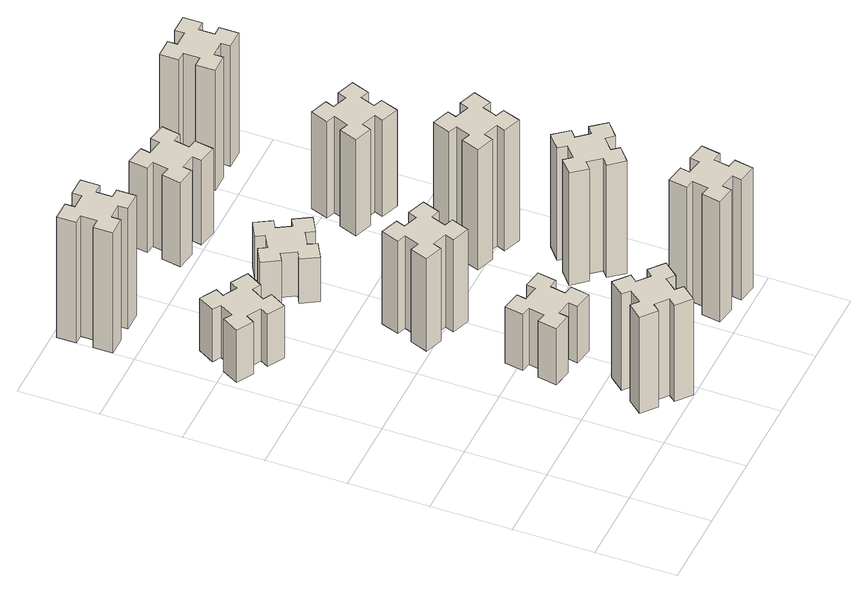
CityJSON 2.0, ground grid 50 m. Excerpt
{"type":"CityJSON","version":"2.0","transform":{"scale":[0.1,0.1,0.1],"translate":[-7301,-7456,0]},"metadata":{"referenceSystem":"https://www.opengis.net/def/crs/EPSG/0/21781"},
"CityObjects":{
"building1":{"type":"Building","attributes":{"class":"1000","function":"1000","usage":"1000","yearOfConstruction":2016,"roofType":"1000","measuredHeight":72,"storeysAboveGround":30,"storeysBelowGround":0},"geometry":[{"type":"Solid","lod":"1","boundaries":[[[[0,1,2,3,4,5,6,7,8,9,10,11,12,13,14,15,16,17,18,19]],[[17,16,20,21]],[[16,15,22,20]],[[15,14,23,22]],[[14,13,24,23]],[[13,12,25,24]],[[12,11,26,25]],[[11,10,27,26]],[[10,9,28,27]],[[9,8,29,28]],[[8,7,30,29]],[[7,6,31,30]],[[6,5,32,31]],[[5,4,33,32]],[[4,3,34,33]],[[3,2,35,34]],[[2,1,36,35]],[[1,0,37,36]],[[0,19,38,37]],[[19,18,39,38]],[[18,17,21,39]],[[24,25,26,27,28,29,30,31,32,33,34,35,36,37,38,39,21,20,22,23]]]]}]},
"building2":{"type":"Building","attributes":{"class":"1000","function":"1000","usage":"1000","yearOfConstruction":2016,"roofType":"1000","measuredHeight":39,"storeysAboveGround":30,"storeysBelowGround":0},"geometry":[{"type":"Solid","lod":"1","boundaries":[[[[40,41,42,43,44,45,46,47,48,49,50,51,52,53,54,55,56,57,58,59]],[[57,56,60,61]],[[56,55,62,60]],[[55,54,63,62]],[[54,53,64,63]],[[53,52,65,64]],[[52,51,66,65]],[[51,50,67,66]],[[50,49,68,67]],[[49,48,69,68]],[[48,47,70,69]],[[47,46,71,70]],[[46,45,72,71]],[[45,44,73,72]],[[44,43,74,73]],[[43,42,75,74]],[[42,41,76,75]],[[41,40,77,76]],[[40,59,78,77]],[[59,58,79,78]],[[58,57,61,79]],[[64,65,66,67,68,69,70,71,72,73,74,75,76,77,78,79,61,60,62,63]]]]}]},
"building3":{"type":"Building","attributes":{"class":"1000","function":"1000","usage":"1000","yearOfConstruction":2016,"roofType":"1000","measuredHeight":90,"storeysAboveGround":30,"storeysBelowGround":0},"geometry":[{"type":"Solid","lod":"1","boundaries":[[[[80,81,82,83,84,85,86,87,88,89,90,91,92,93,94,95,96,97,98,99]],[[97,96,100,101]],[[96,95,102,100]],[[95,94,103,102]],[[94,93,104,103]],[[93,92,105,104]],[[92,91,106,105]],[[91,90,107,106]],[[90,89,108,107]],[[89,88,109,108]],[[88,87,110,109]],[[87,86,111,110]],[[86,85,112,111]],[[85,84,113,112]],[[84,83,114,113]],[[83,82,115,114]],[[82,81,116,115]],[[81,80,117,116]],[[80,99,118,117]],[[99,98,119,118]],[[98,97,101,119]],[[104,105,106,107,108,109,110,111,112,113,114,115,116,117,118,119,101,100,102,103]]]]}]},
"building4":{"type":"Building","attributes":{"class":"1000","function":"1000","usage":"1000","yearOfConstruction":2016,"roofType":"1000","measuredHeight":42,"storeysAboveGround":30,"storeysBelowGround":0},"geometry":[{"type":"Solid","lod":"1","boundaries":[[[[120,121,122,123,124,125,126,127,128,129,130,131,132,133,134,135,136,137,138,139]],[[137,136,140,141]],[[136,135,142,140]],[[135,134,143,142]],[[134,133,144,143]],[[133,132,145,144]],[[132,131,146,145]],[[131,130,147,146]],[[130,129,148,147]],[[129,128,149,148]],[[128,127,150,149]],[[127,126,151,150]],[[126,125,152,151]],[[125,124,153,152]],[[124,123,154,153]],[[123,122,155,154]],[[122,121,156,155]],[[121,120,157,156]],[[120,139,158,157]],[[139,138,159,158]],[[138,137,141,159]],[[144,145,146,147,148,149,150,151,152,153,154,155,156,157,158,159,141,140,142,143]]]]}]},
"building5":{"type":"Building","attributes":{"class":"1000","function":"1000","usage":"1000","yearOfConstruction":2016,"roofType":"1000","measuredHeight":69,"storeysAboveGround":30,"storeysBelowGround":0},"geometry":[{"type":"Solid","lod":"1","boundaries":[[[[160,161,162,163,164,165,166,167,168,169,170,171,172,173,174,175,176,177,178,179]],[[177,176,180,181]],[[176,175,182,180]],[[175,174,183,182]],[[174,173,184,183]],[[173,172,185,184]],[[172,171,186,185]],[[171,170,187,186]],[[170,169,188,187]],[[169,168,189,188]],[[168,167,190,189]],[[167,166,191,190]],[[166,165,192,191]],[[165,164,193,192]],[[164,163,194,193]],[[163,162,195,194]],[[162,161,196,195]],[[161,160,197,196]],[[160,179,198,197]],[[179,178,199,198]],[[178,177,181,199]],[[184,185,186,187,188,189,190,191,192,193,194,195,196,197,198,199,181,180,182,183]]]]}]},
"building6":{"type":"Building","attributes":{"class":"1000","function":"1000","usage":"1000","yearOfConstruction":2016,"roofType":"1000","measuredHeight":33,"storeysAboveGround":30,"storeysBelowGround":0},"geometry":[{"type":"Solid","lod":"1","boundaries":[[[[200,201,202,203,204,205,206,207,208,209,210,211,212,213,214,215,216,217,218,219]],[[217,216,220,221]],[[216,215,222,220]],[[215,214,223,222]],[[214,213,224,223]],[[213,212,225,224]],[[212,211,226,225]],[[211,210,227,226]],[[210,209,228,227]],[[209,208,229,228]],[[208,207,230,229]],[[207,206,231,230]],[[206,205,232,231]],[[205,204,233,232]],[[204,203,234,233]],[[203,202,235,234]],[[202,201,236,235]],[[201,200,237,236]],[[200,219,238,237]],[[219,218,239,238]],[[218,217,221,239]],[[224,225,226,227,228,229,230,231,232,233,234,235,236,237,238,239,221,220,222,223]]]]}]},
"building7":{"type":"Building","attributes":{"class":"1000","function":"1000","usage":"1000","yearOfConstruction":2016,"roofType":"1000","measuredHeight":90,"storeysAboveGround":30,"storeysBelowGround":0},"geometry":[{"type":"Solid","lod":"1","boundaries":[[[[240,241,242,243,244,245,246,247,248,249,250,251,252,253,254,255,256,257,258,259]],[[257,256,260,261]],[[256,255,262,260]],[[255,254,263,262]],[[254,253,264,263]],[[253,252,265,264]],[[252,251,266,265]],[[251,250,267,266]],[[250,249,268,267]],[[249,248,269,268]],[[248,247,270,269]],[[247,246,271,270]],[[246,245,272,271]],[[245,244,273,272]],[[244,243,274,273]],[[243,242,275,274]],[[242,241,276,275]],[[241,240,277,276]],[[240,259,278,277]],[[259,258,279,278]],[[258,257,261,279]],[[264,265,266,267,268,269,270,271,272,273,274,275,276,277,278,279,261,260,262,263]]]]}]},
"building8":{"type":"Building","attributes":{"class":"1000","function":"1000","usage":"1000","yearOfConstruction":2016,"roofType":"1000","measuredHeight":63,"storeysAboveGround":30,"storeysBelowGround":0},"geometry":[{"type":"Solid","lod":"1","boundaries":[[[[280,281,282,283,284,285,286,287,288,289,290,291,292,293,294,295,296,297,298,299]],[[297,296,300,301]],[[296,295,302,300]],[[295,294,303,302]],[[294,293,304,303]],[[293,292,305,304]],[[292,291,306,305]],[[291,290,307,306]],[[290,289,308,307]],[[289,288,309,308]],[[288,287,310,309]],[[287,286,311,310]],[[286,285,312,311]],[[285,284,313,312]],[[284,283,314,313]],[[283,282,315,314]],[[282,281,316,315]],[[281,280,317,316]],[[280,299,318,317]],[[299,298,319,318]],[[298,297,301,319]],[[304,305,306,307,308,309,310,311,312,313,314,315,316,317,318,319,301,300,302,303]]]]}]},
"building9":{"type":"Building","attributes":{"class":"1000","function":"1000","usage":"1000","yearOfConstruction":2016,"roofType":"1000","measuredHeight":84,"storeysAboveGround":30,"storeysBelowGround":0},"geometry":[{"type":"Solid","lod":"1","boundaries":[[[[320,321,322,323,324,325,326,327,328,329,330,331,332,333,334,335,336,337,338,339]],[[337,336,340,341]],[[336,335,342,340]],[[335,334,343,342]],[[334,333,344,343]],[[333,332,345,344]],[[332,331,346,345]],[[331,330,347,346]],[[330,329,348,347]],[[329,328,349,348]],[[328,327,350,349]],[[327,326,351,350]],[[326,325,352,351]],[[325,324,353,352]],[[324,323,354,353]],[[323,322,355,354]],[[322,321,356,355]],[[321,320,357,356]],[[320,339,358,357]],[[339,338,359,358]],[[338,337,341,359]],[[344,345,346,347,348,349,350,351,352,353,354,355,356,357,358,359,341,340,342,343]]]]}]},
"building10":{"type":"Building","attributes":{"class":"1000","function":"1000","usage":"1000","yearOfConstruction":2016,"roofType":"1000","measuredHeight":90,"storeysAboveGround":30,"storeysBelowGround":0},"geometry":[{"type":"Solid","lod":"1","boundaries":[[[[360,361,362,363,364,365,366,367,368,369,370,371,372,373,374,375,376,377,378,379]],[[377,376,380,381]],[[376,375,382,380]],[[375,374,383,382]],[[374,373,384,383]],[[373,372,385,384]],[[372,371,386,385]],[[371,370,387,386]],[[370,369,388,387]],[[369,368,389,388]],[[368,367,390,389]],[[367,366,391,390]],[[366,365,392,391]],[[365,364,393,392]],[[364,363,394,393]],[[363,362,395,394]],[[362,361,396,395]],[[361,360,397,396]],[[360,379,398,397]],[[379,378,399,398]],[[378,377,381,399]],[[384,385,386,387,388,389,390,391,392,393,394,395,396,397,398,399,381,380,382,383]]]]}]},
"building11":{"type":"Building","attributes":{"class":"1000","function":"1000","usage":"1000","yearOfConstruction":2016,"roofType":"1000","measuredHeight":72,"storeysAboveGround":30,"storeysBelowGround":0},"geometry":[{"type":"Solid","lod":"1","boundaries":[[[[400,401,402,403,404,405,406,407,408,409,410,411,412,413,414,415,416,417,418,419]],[[417,416,420,421]],[[416,415,422,420]],[[415,414,423,422]],[[414,413,424,423]],[[413,412,425,424]],[[412,411,426,425]],[[411,410,427,426]],[[410,409,428,427]],[[409,408,429,428]],[[408,407,430,429]],[[407,406,431,430]],[[406,405,432,431]],[[405,404,433,432]],[[404,403,434,433]],[[403,402,435,434]],[[402,401,436,435]],[[401,400,437,436]],[[400,419,438,437]],[[419,418,439,438]],[[418,417,421,439]],[[424,425,426,427,428,429,430,431,432,433,434,435,436,437,438,439,421,420,422,423]]]]}]},
"building12":{"type":"Building","attributes":{"class":"1000","function":"1000","usage":"1000","yearOfConstruction":2016,"roofType":"1000","measuredHeight":90,"storeysAboveGround":30,"storeysBelowGround":0},"geometry":[{"type":"Solid","lod":"1","boundaries":[[[[440,441,442,443,444,445,446,447,448,449,450,451,452,453,454,455,456,457,458,459]],[[457,456,460,461]],[[456,455,462,460]],[[455,454,463,462]],[[454,453,464,463]],[[453,452,465,464]],[[452,451,466,465]],[[451,450,467,466]],[[450,449,468,467]],[[449,448,469,468]],[[448,447,470,469]],[[447,446,471,470]],[[446,445,472,471]],[[445,444,473,472]],[[444,443,474,473]],[[443,442,475,474]],[[442,441,476,475]],[[441,440,477,476]],[[440,459,478,477]],[[459,458,479,478]],[[458,457,461,479]],[[464,465,466,467,468,469,470,471,472,473,474,475,476,477,478,479,461,460,462,463]]]]}]}
},
"vertices":[
[806,193,0],[883,129,0],[844,83,0],[936,6,0],[1013,98,0],[967,136,0],[1032,213,0],[1078,174,0],[1155,266,0],[1063,343,0],[1024,297,0],[948,362,0],[986,408,0],[894,485,0],[817,393,0],[863,354,0],[799,278,0],[753,316,0],[676,224,0],[768,147,0],[799,278,720],[753,316,720],[863,354,720],[817,393,720],[894,485,720],[986,408,720],[948,362,720],[1024,297,720],[1063,343,720],[1155,266,720],[1078,174,720],[1032,213,720],[967,136,720],[1013,98,720],[936,6,720],[844,83,720],[883,129,720],[806,193,720],[768,147,720],[676,224,720],
[346,2367,0],[396,2454,0],[448,2424,0],[508,2528,0],[404,2588,0],[374,2536,0],[287,2586,0],[317,2638,0],[213,2698,0],[153,2594,0],[205,2564,0],[155,2477,0],[103,2507,0],[43,2403,0],[147,2343,0],[177,2395,0],[264,2345,0],[234,2293,0],[338,2233,0],[398,2337,0],[264,2345,390],[234,2293,390],[177,2395,390],[147,2343,390],[43,2403,390],[103,2507,390],[155,2477,390],[205,2564,390],[153,2594,390],[213,2698,390],[317,2638,390],[287,2586,390],[374,2536,390],[404,2588,390],[508,2528,390],[448,2424,390],[396,2454,390],[346,2367,390],[398,2337,390],[338,2233,390],
[285,3255,0],[285,3355,0],[345,3355,0],[345,3475,0],[225,3475,0],[225,3415,0],[125,3415,0],[125,3475,0],[5,3475,0],[5,3355,0],[65,3355,0],[65,3255,0],[5,3255,0],[5,3135,0],[125,3135,0],[125,3195,0],[225,3195,0],[225,3135,0],[345,3135,0],[345,3255,0],[225,3195,900],[225,3135,900],[125,3195,900],[125,3135,900],[5,3135,900],[5,3255,900],[65,3255,900],[65,3355,900],[5,3355,900],[5,3475,900],[125,3475,900],[125,3415,900],[225,3415,900],[225,3475,900],[345,3475,900],[345,3355,900],[285,3355,900],[285,3255,900],[345,3255,900],[345,3135,900],
[1015,817,0],[1032,915,0],[1091,905,0],[1112,1023,0],[994,1044,0],[984,985,0],[885,1002,0],[896,1061,0],[777,1082,0],[757,964,0],[816,954,0],[798,855,0],[739,866,0],[718,747,0],[837,727,0],[847,786,0],[945,768,0],[935,709,0],[1053,688,0],[1074,807,0],[945,768,420],[935,709,420],[847,786,420],[837,727,420],[718,747,420],[739,866,420],[798,855,420],[816,954,420],[757,964,420],[777,1082,420],[896,1061,420],[885,1002,420],[984,985,420],[994,1044,420],[1112,1023,420],[1091,905,420],[1032,915,420],[1015,817,420],[1074,807,420],[1053,688,420],
[1002,1541,0],[1036,1635,0],[1092,1614,0],[1133,1727,0],[1020,1768,0],[1000,1712,0],[906,1746,0],[927,1802,0],[814,1843,0],[773,1730,0],[829,1710,0],[795,1616,0],[739,1637,0],[697,1524,0],[810,1483,0],[831,1539,0],[925,1505,0],[904,1449,0],[1017,1407,0],[1058,1520,0],[925,1505,690],[904,1449,690],[831,1539,690],[810,1483,690],[697,1524,690],[739,1637,690],[795,1616,690],[829,1710,690],[773,1730,690],[814,1843,690],[927,1802,690],[906,1746,690],[1000,1712,690],[1020,1768,690],[1133,1727,690],[1092,1614,690],[1036,1635,690],[1002,1541,690],[1058,1520,690],[1017,1407,690],
[795,2454,0],[845,2367,0],[793,2337,0],[853,2233,0],[957,2293,0],[927,2345,0],[1014,2395,0],[1044,2343,0],[1148,2403,0],[1088,2507,0],[1036,2477,0],[986,2564,0],[1038,2594,0],[978,2698,0],[874,2638,0],[904,2586,0],[817,2536,0],[787,2588,0],[683,2528,0],[743,2424,0],[817,2536,330],[787,2588,330],[904,2586,330],[874,2638,330],[978,2698,330],[1038,2594,330],[986,2564,330],[1036,2477,330],[1088,2507,330],[1148,2403,330],[1044,2343,330],[1014,2395,330],[927,2345,330],[957,2293,330],[853,2233,330],[793,2337,330],[845,2367,330],[795,2454,330],[743,2424,330],[683,2528,330],
[1824,345,0],[1725,362,0],[1736,421,0],[1617,442,0],[1597,324,0],[1656,314,0],[1638,215,0],[1579,226,0],[1558,107,0],[1677,87,0],[1687,146,0],[1785,128,0],[1775,69,0],[1893,48,0],[1914,167,0],[1855,177,0],[1872,275,0],[1931,265,0],[1952,383,0],[1834,404,0],[1872,275,900],[1931,265,900],[1855,177,900],[1914,167,900],[1893,48,900],[1775,69,900],[1785,128,900],[1687,146,900],[1677,87,900],[1558,107,900],[1579,226,900],[1638,215,900],[1656,314,900],[1597,324,900],[1617,442,900],[1736,421,900],[1725,362,900],[1824,345,900],[1834,404,900],[1952,383,900],
[916,3274,0],[898,3175,0],[839,3186,0],[818,3067,0],[937,3047,0],[947,3106,0],[1045,3088,0],[1035,3029,0],[1153,3008,0],[1174,3127,0],[1115,3137,0],[1132,3235,0],[1191,3225,0],[1212,3343,0],[1094,3364,0],[1084,3305,0],[985,3322,0],[996,3381,0],[877,3402,0],[857,3284,0],[985,3322,630],[996,3381,630],[1084,3305,630],[1094,3364,630],[1212,3343,630],[1191,3225,630],[1132,3235,630],[1115,3137,630],[1174,3127,630],[1153,3008,630],[1035,3029,630],[1045,3088,630],[947,3106,630],[937,3047,630],[818,3067,630],[839,3186,630],[898,3175,630],[916,3274,630],[857,3284,630],[877,3402,630],
[1639,953,0],[1703,876,0],[1657,838,0],[1734,746,0],[1826,823,0],[1788,869,0],[1864,933,0],[1903,887,0],[1995,964,0],[1918,1056,0],[1872,1018,0],[1807,1094,0],[1853,1133,0],[1776,1225,0],[1684,1148,0],[1723,1102,0],[1646,1037,0],[1608,1083,0],[1516,1006,0],[1593,914,0],[1646,1037,840],[1608,1083,840],[1723,1102,840],[1684,1148,840],[1776,1225,840],[1853,1133,840],[1807,1094,840],[1872,1018,840],[1918,1056,840],[1995,964,840],[1903,887,840],[1864,933,840],[1788,869,840],[1826,823,840],[1734,746,840],[1657,838,840],[1703,876,840],[1639,953,840],[1593,914,840],[1516,1006,840],
[1740,1712,0],[1646,1746,0],[1667,1802,0],[1554,1843,0],[1513,1730,0],[1569,1710,0],[1535,1616,0],[1479,1637,0],[1437,1524,0],[1550,1483,0],[1571,1539,0],[1665,1505,0],[1644,1449,0],[1757,1407,0],[1798,1520,0],[1742,1541,0],[1776,1635,0],[1832,1614,0],[1873,1727,0],[1760,1768,0],[1776,1635,900],[1832,1614,900],[1742,1541,900],[1798,1520,900],[1757,1407,900],[1644,1449,900],[1665,1505,900],[1571,1539,900],[1550,1483,900],[1437,1524,900],[1479,1637,900],[1535,1616,900],[1569,1710,900],[1513,1730,900],[1554,1843,900],[1667,1802,900],[1646,1746,900],[1740,1712,900],[1760,1768,900],[1873,1727,900],
[1740,2452,0],[1646,2486,0],[1667,2542,0],[1554,2583,0],[1513,2470,0],[1569,2450,0],[1535,2356,0],[1479,2377,0],[1437,2264,0],[1550,2223,0],[1571,2279,0],[1665,2245,0],[1644,2189,0],[1757,2147,0],[1798,2260,0],[1742,2281,0],[1776,2375,0],[1832,2354,0],[1873,2467,0],[1760,2508,0],[1776,2375,720],[1832,2354,720],[1742,2281,720],[1798,2260,720],[1757,2147,720],[1644,2189,720],[1665,2245,720],[1571,2279,720],[1550,2223,720],[1437,2264,720],[1479,2377,720],[1535,2356,720],[1569,2450,720],[1513,2470,720],[1554,2583,720],[1667,2542,720],[1646,2486,720],[1740,2452,720],[1760,2508,720],[1873,2467,720],
[1605,3195,0],[1705,3195,0],[1705,3135,0],[1825,3135,0],[1825,3255,0],[1765,3255,0],[1765,3355,0],[1825,3355,0],[1825,3475,0],[1705,3475,0],[1705,3415,0],[1605,3415,0],[1605,3475,0],[1485,3475,0],[1485,3355,0],[1545,3355,0],[1545,3255,0],[1485,3255,0],[1485,3135,0],[1605,3135,0],[1545,3255,900],[1485,3255,900],[1545,3355,900],[1485,3355,900],[1485,3475,900],[1605,3475,900],[1605,3415,900],[1705,3415,900],[1705,3475,900],[1825,3475,900],[1825,3355,900],[1765,3355,900],[1765,3255,900],[1825,3255,900],[1825,3135,900],[1705,3135,900],[1705,3195,900],[1605,3195,900],[1605,3135,900],[1485,3135,900]
]}
